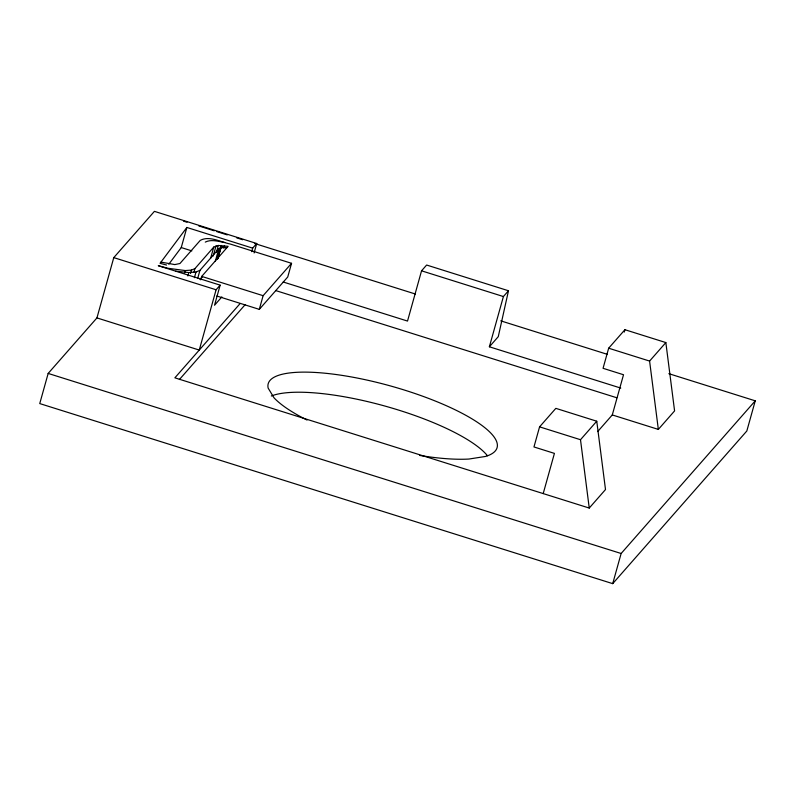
<?xml version="1.0" encoding="UTF-8"?>
<svg xmlns="http://www.w3.org/2000/svg" width="795" height="795" viewBox="0 0 795 795"><rect width="100%" height="100%" fill="white"/><g stroke="black" fill="none" stroke-linecap="round" stroke-linejoin="round"><path stroke-width="1.19" d="M283.219 282.006L407.517 321.071L421.549 270.817L426.627 265.033L508.482 290.761L498.266 336.673L489.372 346.789L620.776 388.089M254.092 252.969L256.725 243.508L154.419 211.351L113.774 257.62L96.94 317.911L48.167 373.431L39.75 403.582L612.716 583.649L746.833 430.979L755.25 400.829L668.833 373.67M168.788 264.228L181.25 247.553L186.865 227.459L252.661 248.139L256.725 243.508M184.688 272.844L185.324 270.568L191.476 270.081L194.914 268.64L213.756 247.066L218.317 245.456L228.135 246.331L201.721 276.402L200.767 279.82M187.888 275.984L188.842 272.566L195.997 272.009L199.933 270.36L218.804 248.746L220.772 247.633L226.744 247.652L221.229 246.768L217.592 259.021M190.522 273.5L191.476 270.081M193.96 272.059L194.914 268.64M194.407 277.703L195.997 272.009M197.707 278.329L199.933 270.36M210.576 258.454L213.756 247.066M213.209 256L216.071 245.754M216.409 252.283L218.317 245.456M215.306 261.277L218.804 248.746M216.985 259.369L220.165 247.98M220.205 248.865L221.159 245.456M218.049 258.156L221.229 246.768M223.842 248.03L224.478 245.744M185.324 270.568L167.934 268.273L158.275 265.699L220.155 285.147L216.091 289.768L199.257 350.068L96.94 317.911M220.155 285.147L214.541 305.24L221.855 296.913M251.677 251.687L252.661 248.139M216.797 296.008L259.299 309.364L263.115 295.69L291.556 263.314L230.172 244.015C220.762 242.157 209.294 235.36 200.231 240.408L179.938 263.513L174.811 264.586L160.958 262.111M291.556 263.314L287.74 276.978L259.299 309.364M489.372 346.789L503.404 296.545L508.482 290.761M239.891 303.809L174.87 377.824L589.244 508.055L605.502 489.551L596.757 421.211L555.834 408.352L539.576 426.855L533.962 446.959L554.423 453.389L543.204 493.586M612.289 414.94L658.34 429.409L674.587 410.906L665.852 342.566L624.92 329.706L608.662 348.21L603.057 368.304L623.519 374.743L612.289 414.94L597.661 431.596M624.264 332.072L624.92 329.706M612.716 583.649L621.134 553.499L755.25 400.829M186.865 227.459L160.063 263.304L166.592 265.043M200.052 279.522L202.407 276.819M179.382 379.553L245.218 304.604M589.244 508.055L580.499 439.715L596.757 421.211M658.34 429.409L649.594 361.069L665.852 342.566M205.279 242.097C211.271 239.047 218.436 241.481 224.697 242.495M188.842 272.566L175.675 271.165M421.549 270.817L503.404 296.545M608.662 348.21L649.594 361.069M183.466 221.139L187.024 222.252M198.859 225.969L214.243 230.808M216.618 231.554L227.271 234.903M236.741 237.874L242.654 239.742M254.499 243.459L415.497 294.061M500.731 320.842L607.271 354.322M181.25 247.553L191.824 250.882M275.686 290.563L616.781 397.758M201.721 276.402L263.115 295.69M113.774 257.62L216.091 289.768M539.576 426.855L580.499 439.715M48.167 373.431L621.134 553.499M271.343 395.999A118.823 30.757 15.6 0 1 384.174 405.847A118.823 30.757 15.6 0 1 487.454 455.734M419.561 455.406A118.823 30.757 15.6 0 0 468.941 459.043L485.576 456.439A118.823 30.757 15.6 0 0 405.003 390.246A118.823 30.757 15.6 0 0 268.154 388.109L273.997 397.778A118.823 30.757 15.6 0 0 307.019 420.038"/></g></svg>
